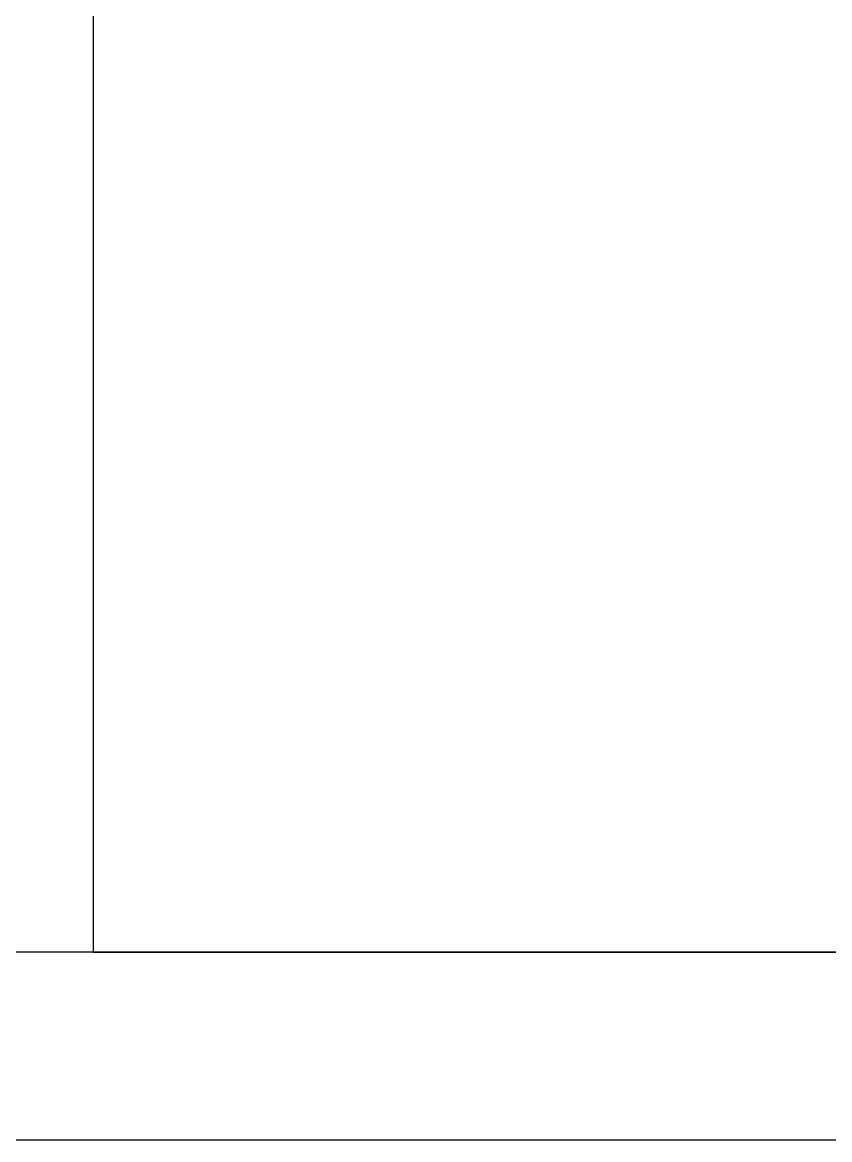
# Model space of a CAD drawing. Extents: x 51 to 246, y 3 to 417.
# Drawn here: x 182.32 to 196.35, y 3.26 to 22.67 of the extents above; entities that cross this region are included whole.
import ezdxf

# ---------------------------------------------------------------- set-up
doc = ezdxf.new("R2010")
doc.units = 0
doc.header["$MEASUREMENT"] = 0
doc.layers.add('_____1', color=160, linetype='Continuous')

msp = doc.modelspace()

# ---------------------------------------------------------------- linework, layer by layer
at = {"layer": '_____1', "color": 7}
for p, q in [((183.557, 28.829), (183.557, 6.519)), ((183.557, 6.519), (124.502, 6.519)), ((51.012, 3.259), (245.872, 3.259))]:
    msp.add_line(p, q, dxfattribs=at)
for points in [[(242.612, 6.519), (59.182, 6.519), (59.182, 413.766)], [(242.612, 6.519), (183.557, 6.519), (242.612, 6.519), (183.557, 6.519)]]:
    msp.add_lwpolyline(points, dxfattribs=at)

doc.saveas('drawing.dxf')
